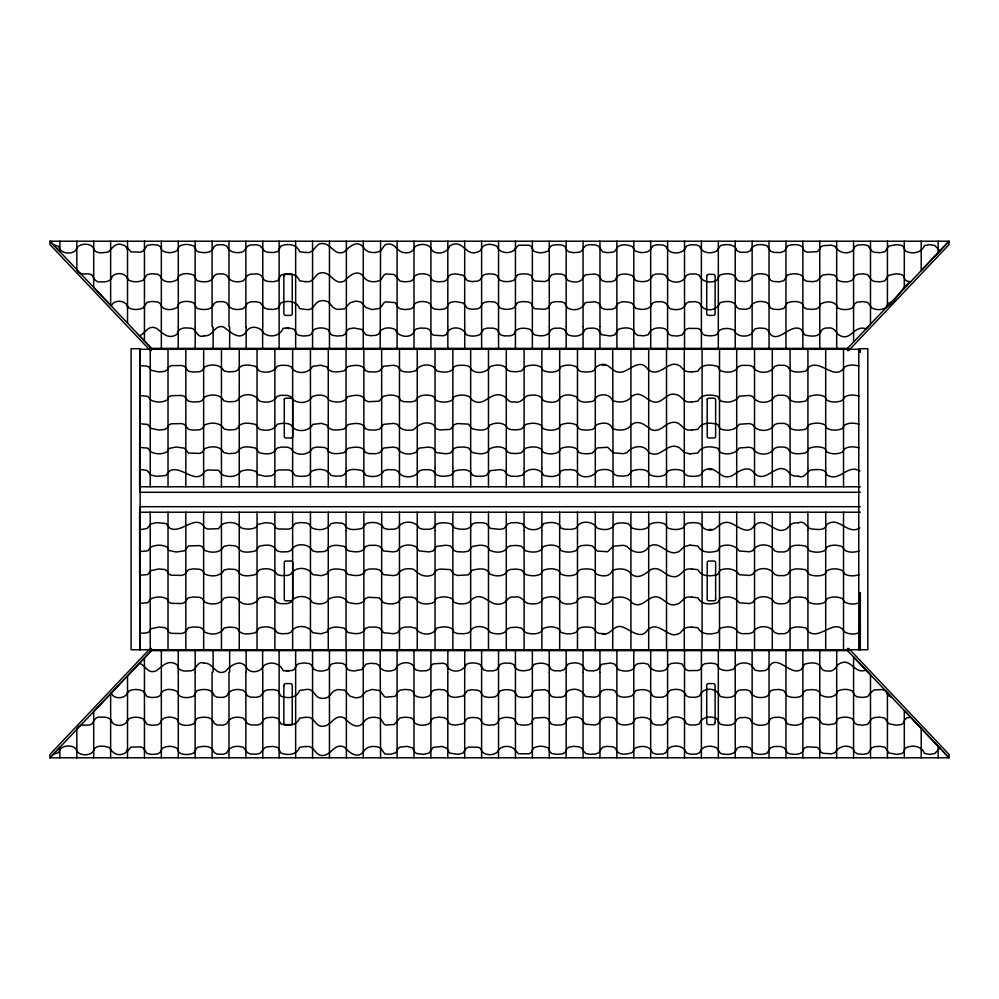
<?xml version="1.0" encoding="UTF-8"?>
<svg xmlns="http://www.w3.org/2000/svg" width="999" height="999" viewBox="0 0 999 999"><rect width="100%" height="100%" fill="white"/><g stroke="black" fill="none" stroke-linecap="round" stroke-linejoin="round"><path stroke-width="1.5" d="M860.314 486.775L139.623 486.775L139.885 349.288L860.314 349.288L860.314 352.372M221.453 349.263L221.441 486.8M413.998 757.779L414.011 650.824M417.257 530.719L417.257 649.737M488.474 530.769L488.474 649.737M825.698 530.556L825.686 649.737M274.875 349.263L274.837 486.8M701.385 757.779L701.423 650.824M860.052 649.712L860.164 593.069M515.447 248.664L515.184 249.45M195.142 693.506L193.806 696.066C189.261 698.014 183.117 698.476 178.921 695.491L177.11 691.52C172.69 688.885 164.535 688.074 161.338 692.919M168.182 472.564L166.046 475.474L156.731 476.361L151.074 475.099L147.015 470.467L141.321 469.555M93.719 750.237C95.954 744.43 104.72 745.991 109.453 747.627C112.25 752.534 116.658 756.33 123.027 753.958A5.22 4.845 0 0 0 126.473 751.373L127.522 749.437M413.998 305.332L413.012 307.455L410.614 308.991L405.257 309.565L400.075 308.853L397.927 307.168L395.167 302.66L385.889 301.823L384.315 302.422L380.032 308.329L372.015 309.578L365.871 307.442L360.801 301.998L355.981 301.074L350.025 302.822L344.58 308.866L337.899 309.428A10.265 9.528 0 0 1 332.929 307.18L328.971 302.635M93.694 750.336C91.533 756.28 79.595 756.131 76.736 750.836C74.975 744.38 63.124 744.63 59.94 749.712M168.007 473.126L169.78 470.829C181.418 464.572 195.966 486.313 204.957 471.228L207.642 469.967L218.431 470.279L222.19 474.65C227.31 477.247 235.302 477.397 239.573 473.002M807.929 450.349L809.14 448.314C814.023 446.391 820.104 446.178 824.874 448.514L826.772 451.86C831.405 454.495 837.799 454.345 842.569 452.072L844.592 448.813C848.775 446.153 854.445 446.528 859.04 447.914M161.338 693.019L160.165 695.529L157.567 697.065L151.798 697.539L147.128 696.64L143.219 691.096C138.736 689.01 132.792 688.811 128.471 691.333L127.522 692.931M195.142 693.418L197.09 690.621C202.809 688.873 212.25 688.211 214.111 695.629L217.282 697.302L223.414 697.364L226.798 695.991C229.258 689.248 237.312 688.373 243.394 690.496L245.854 693.094M515.447 277.984L514.123 280.12C509.602 282.093 503.783 282.305 499.4 279.882L497.377 275.986L494.805 274.288L488.836 273.813L484.54 274.538L482.467 275.986L480.244 279.757L477.534 281.156L471.94 281.556L467.382 280.669L463.261 275.262L455.332 273.826L450.736 274.563L448.651 276.099L446.678 279.982L444.093 281.381L438.636 281.843L433.841 281.119L431.73 279.545L429.795 275.674C425.462 273.152 419.143 273.027 414.922 275.836L412.999 279.745L410.601 281.268L405.194 281.843L400.05 281.119L394.33 274.563L386.213 273.913L384.315 274.625L380.994 279.595A1.586 1.474 0 0 1 380.694 280.02C375.237 282.954 366.296 282.405 363.324 276.186C356.556 268.644 348.963 276.261 344.131 281.156C334.515 285.502 331.281 272.939 323.039 272.739C315.222 271.653 314.46 282.929 306.755 281.643A10.752 9.978 0 0 1 305.594 281.493M515.447 277.897L517.719 274.737L522.102 273.838L528.196 274.138L531.143 275.499L532.942 279.445L534.777 280.981L544.73 281.568L547.802 280.432L551.423 274.887L555.581 273.888L561.5 274.088L564.622 275.262L567.644 280.244C572.227 282.48 580.619 283.429 583.066 277.809M616.87 304.683L615.409 307.842L612.137 309.303L605.781 309.44L602.047 308.379L598.201 302.859L594.867 301.76L585.252 302.61C582.529 309.565 574.025 311.588 567.619 307.954L564.585 302.959L561.438 301.81L555.494 301.636L551.373 302.647L547.777 308.167L544.692 309.303L534.765 308.691L532.942 307.155L531.143 303.234L528.196 301.898L522.09 301.598L517.707 302.485L514.098 307.867C509.565 309.802 503.771 310.027 499.388 307.592L497.365 303.721L494.78 302.048L488.798 301.573L484.527 302.297L482.455 303.746L480.244 307.505L477.534 308.866L471.965 309.265L467.42 308.391L463.261 302.984L455.369 301.561L450.761 302.285L448.651 303.808L446.678 307.692L444.105 309.091L438.686 309.565L433.878 308.853L431.743 307.28L429.807 303.409C425.487 300.874 419.168 300.774 414.935 303.546L413.998 305.232M139.723 603.446L147.64 602.684L151.199 598.738C155.956 596.465 162.512 596.266 167.083 599.025L168.956 602.272L171.328 603.321L181.506 603.533L184.403 602.659L188.299 597.839L193.319 596.977L199.575 597.34L202.422 598.563L204.383 601.848C210.452 605.144 220.417 605.157 223.901 598.164L228.359 597.177L234.927 597.502L237.762 598.963C241.446 606.618 255.781 605.781 259.116 598.089C265.447 595.966 273.763 596.141 277.098 602.672L281.006 603.696L287.475 603.583L290.871 602.36C294.543 594.542 308.691 594.63 312.325 602.447C317.969 604.72 326.111 604.87 329.108 598.788C334.977 596.041 344.405 595.729 347.64 602.235C353.047 603.796 362.837 605.644 365.197 598.676L368.206 597.29L379.108 597.802L383.191 602.497C388.049 604.208 394.355 604.795 398.751 601.748L400.861 598.451L403.808 597.29L411.276 597.077L415.472 598.151C418.294 604.582 426.098 604.595 432.205 603.134L434.29 601.735L436.213 598.451C441.058 596.453 447.302 596.203 451.998 598.713L453.808 602.06C458.553 604.52 465.147 604.607 469.83 601.997L470.979 599.662M59.89 749.837L58.279 752.784L53.234 754.307L49.95 757.791L949.05 757.791L949.05 754.42L848.638 648.388M144.455 278.396L147.165 274.6L151.885 273.714L157.617 274.213L160.177 275.774C161.9 283.029 171.903 283.042 177.11 279.757L178.921 275.786C183.079 272.752 189.223 273.239 193.781 275.162L197.065 280.644C202.785 282.417 212.275 283.092 214.111 275.649L217.27 273.963L223.389 273.901L226.785 275.274C229.258 282.018 237.3 282.929 243.406 280.781L247.477 275.474L250.424 274.163L256.106 273.951A6.444 5.982 0 0 1 262.787 278.109L264.473 280.22L267.482 281.406L273.264 281.718L277.822 280.731L280.881 275.212C287.724 272.352 296.865 273.276 299.625 280.844L305.607 281.743M684.515 249.488L686.563 246.041L690.321 244.792L696.44 244.917L699.662 246.291C701.872 253.396 710.913 254.146 716.77 251.024L720.529 245.579C726.285 243.943 735.164 243.581 737.012 250.774L740.359 252.26L746.815 252.285L750.286 250.886C752.322 243.756 761.101 243.719 766.982 245.742L770.629 251.199L773.963 252.447L780.369 252.535L784.215 251.236L787.811 245.717C792.419 244.443 798.313 243.694 802.309 246.828L804.133 250.761L807.155 252.198L817.419 251.648L819.754 248.913M870.491 749.862L867.981 753.383L863.473 754.332L857.517 753.908L854.832 752.322L852.834 748.376C846.515 744.03 838.473 746.478 834.864 752.796L831.418 753.833L822.989 753.296L820.866 752.122L819.754 750.162M583.066 277.722L585.289 274.837L594.942 274.001L598.226 275.125L602.06 280.657L605.819 281.73L612.187 281.568L615.434 280.07C616.97 272.665 626.573 273.326 632.08 275.499L635.864 280.594C641.77 282.492 650.424 282.442 652.497 275.374L655.931 274.013L662.237 274.013L665.759 275.337C668.356 284.216 683.591 284.465 686.213 275.512L689.46 274.076L695.604 273.951L699.3 275.15C701.485 281.443 708.416 282.942 714.36 281.406A4.683 4.346 0 0 0 717.969 278.059L720.092 274.975C725.574 273.177 734.952 272.402 736.7 279.583L739.51 281.256L745.791 281.581L749.874 280.394C752.247 273.489 760.276 272.69 766.533 274.675L768.418 276.211L770.341 280.095L773.226 281.481L779.345 281.793L783.803 280.707L787.487 275.075C792.082 273.451 797.964 272.977 802.16 275.786L803.933 279.67L806.568 281.231L812.599 281.681L817.057 280.969L822.652 274.987L828.77 274.313L833.703 275A4.183 3.884 0 0 1 836.35 277.51L837.874 280.282C842.357 282.405 848.313 282.567 852.646 280.007L854.657 276.086L857.042 274.413L862.661 273.826L867.619 274.638L871.727 280.207L874.3 281.406L879.382 281.843L884.689 281.031L888.561 275.362L896.078 273.788L901.31 274.425L903.546 275.936L904.994 279.645L906.755 281.019L910.626 281.793C898.263 289.136 890.234 316.733 871.69 307.917L870.554 306.243M701.385 692.881L699.238 696.166L695.441 697.327L689.322 697.165L686.163 695.704C684.19 688.673 675.586 688.436 669.742 690.471L665.696 695.966L662.112 697.277L655.806 697.227L652.447 695.853C650.361 688.798 641.72 688.835 635.826 690.684L632.042 695.791C627.397 697.339 620.466 698.526 616.87 694.405M870.491 692.969L867.519 696.678L862.449 697.439L856.93 696.815L854.62 695.129L852.584 691.196C848.213 688.748 842.282 688.848 837.824 691.021C835.813 698.313 826.048 698.239 820.679 694.979L818.993 691.658L816.945 690.259L812.387 689.597L806.443 690.072L803.883 691.658L802.11 695.541C797.864 698.251 792.007 697.839 787.424 696.153L783.728 690.521L779.183 689.472L773.126 689.809L770.304 691.208L768.393 695.117L766.47 696.628C760.139 698.601 752.235 697.702 749.812 690.821L745.654 689.697L739.41 690.047L736.675 691.745C734.902 698.9 725.511 698.064 720.067 696.291C717.532 688.748 706.518 686.738 701.385 692.794M807.929 450.424L805.631 452.909C799.724 453.933 790.596 455.394 787.811 448.376L784.178 447.04L777.759 447.102L774.425 448.364C770.266 456.006 756.767 455.969 752.722 448.289L749.462 447.215L739.31 447.977C735.164 454.058 726.847 455.207 720.204 452.447L717.644 448.151C710.851 446.141 701.41 445.629 697.926 452.959L691.633 453.696A13.636 10.802 0 0 1 689.897 453.846M515.447 248.576L518.456 245.255L529.083 245.192L531.48 246.728L533.204 250.649C537.45 253.509 543.793 253.309 548.214 250.886L550.024 247.04L552.06 245.417L556.905 244.668L562.35 245.105L564.997 246.428L566.933 250.262L568.943 251.885L573.613 252.66L579.195 252.223L581.855 250.811L583.066 248.639M870.491 749.774L871.915 747.801L874.699 746.665L880.156 746.34L885.014 747.302L888.748 752.959L896.79 754.37L901.635 753.633L903.658 752.06L905.244 748.189C911.9 744.367 921.627 745.853 924.562 753.508L929.919 754.37L934.789 753.521L939.822 748.051L949.05 757.791L847.577 650.624L847.577 648.388M819.754 248.838L820.866 246.878L822.989 245.704L831.418 245.167L834.864 246.204C838.473 252.522 846.515 254.97 852.834 250.624L854.832 246.678L857.517 245.092L863.473 244.668L867.981 245.617L870.491 249.138M470.729 600.199C483.703 589.023 489.248 608.241 502.185 603.471C506.955 602.434 508.016 595.491 514.16 597.215C520.579 595.179 523.014 600.686 527.247 603.246C532.892 604.345 540.809 604.882 543.206 598.476C548.051 596.528 556.955 595.054 559.802 600.699C563.324 605.481 571.828 604.47 576.573 602.047C578.733 595.629 586.863 596.59 592.22 597.589A4.296 3.409 0 0 1 594.817 599.662C597.689 606.006 609.852 605.706 612.3 598.788A1.611 1.274 0 0 1 612.662 598.438C619.155 595.804 627.872 596.665 632.005 602.822C640.584 608.753 645.941 599.338 652.909 597.24C662.462 594.318 666.42 607.317 675.799 604.495C681.817 603.92 683.653 595.641 690.421 597.127A11.888 9.416 0 0 1 691.633 597.265M650.686 249.325L652.896 245.891L656.93 244.743L663.124 245.017L666.108 246.541C668.131 254.183 679.857 254.658 684.515 249.563M363.873 549.35L365.534 546.553L369.193 545.354L375.886 545.304L379.632 546.266L383.666 550.973L393.444 551.91L397.302 551.048C400.786 544.467 409.415 543.768 415.809 546.615L419.031 550.874L428.783 551.935L432.967 551.036L436.7 546.316L446.178 545.229L450.449 545.953L454.208 550.624L457.392 551.748L463.873 551.972L468.381 551.186L472.127 546.615C477.597 545.179 487.25 543.356 489.747 550.212C495.379 553.084 504.545 553.359 507.767 546.915L510.664 545.754L516.57 545.429L521.291 546.203L524.1 549.175M541.87 572.265L543.106 570.417C547.889 568.306 554.32 567.994 558.841 570.829L560.876 574.125C565.646 576.273 571.865 576.411 576.535 573.963L577.484 572.514M245.854 305.794L247.477 303.184L250.424 301.873L256.119 301.673L260.165 302.647L264.485 307.954L267.507 309.128L273.264 309.428L277.822 308.454L280.881 302.934C287.712 300.05 296.865 300.999 299.625 308.566L305.594 309.415A12.325 11.439 0 0 0 307.242 309.59C314.185 310.464 314.673 301.011 321.228 300.786A10.589 9.828 0 0 1 325.749 300.974A7.767 7.218 0 0 1 328.971 302.635M246.066 332.168C249.6 324.65 260.552 326.423 263.711 333.241C270.354 338.211 280.12 336.014 283.179 328.246L292.133 328.484L294.605 329.77L296.466 333.616L298.601 335.314L303.783 336.039L309.178 335.464L311.576 333.928L313.436 330.057C317.657 327.173 324.026 327.322 328.371 329.845L330.269 333.691L332.355 335.302L337.15 336.039L342.645 335.564L345.242 334.141L347.177 330.282L349.263 328.733L353.858 327.997L361.85 329.458L365.959 334.827L370.492 335.714L376.099 335.314L378.808 333.928C381.056 327.21 389.86 326.623 395.354 329.633C397.739 337.475 412.325 339.148 414.51 330.619L416.221 328.946L420.554 328.034L426.723 328.334L429.695 329.72L431.481 333.616L433.279 335.152L443.144 335.789L446.278 334.677C448.688 325.374 463.049 326.024 466.233 334.603C470.404 336.738 475.749 336.426 479.982 334.59L483.728 329.096L487.475 328.097L493.294 328.172L496.69 329.258L500.487 334.777L504.083 335.889L510.439 335.814L513.873 334.39C515.472 327.023 524.825 327.472 530.481 329.558L534.215 334.665C539.972 336.563 548.913 336.838 550.874 329.707L554.058 328.259L560.352 328.122L564.123 329.358L568.106 334.915C573.863 337.013 582.679 336.938 584.602 329.87L587.562 328.346L593.606 328.072L597.627 329.158L601.71 334.727L610.377 335.976L614.697 334.89L618.431 329.295C623.763 327.347 633.354 326.436 635.114 333.566L637.649 335.327L643.706 335.814L648.151 334.765C650.736 328.034 658.279 326.735 664.76 328.721L666.845 330.207L668.718 334.103L671.291 335.552L676.997 336.026L682.005 335.102L685.776 329.433L688.461 328.359L698.176 328.509L700.499 329.72L702.285 333.541L704.545 335.252L710.239 335.901L715.172 335.314L717.432 333.966L719.305 330.394C723.526 327.784 729.607 327.872 733.953 330.169L734.939 331.755M583.066 248.439L585.889 245.392L590.334 244.643L595.854 245.005L598.663 246.303L602.634 251.798L606.98 252.647L613.136 252.185L615.746 250.499C617.182 243.182 627.409 244.206 632.467 246.666L634.477 250.324C638.935 253.209 646.952 253.734 650.686 249.425M221.453 649.737L221.453 549.512L224.138 546.241L228.871 545.367L235.24 545.791L237.862 547.302C240.534 553.995 249.925 552.147 255.419 550.924L259.403 546.141C264.323 545.192 271.166 543.781 274.875 548.051L274.875 649.737M127.522 720.254C125.599 726.335 115.921 726.922 112.225 722.564C111.214 717.519 105.469 716.845 101.236 717.157C95.717 715.933 94.081 720.566 91.92 724.025C86.838 727.185 79.495 721.877 76.836 729.395L76.836 757.791M274.875 450.874L277.397 447.952L281.706 447.04L288.049 447.302L291.096 448.626C294.892 456.531 308.891 455.831 312.662 448.114L316.733 447.077L324.488 447.477L326.86 448.713L328.259 450.986M245.854 305.906L243.394 308.504C237.312 310.627 229.258 309.752 226.798 303.009L223.414 301.636L217.282 301.698L214.111 303.371C212.25 310.789 202.809 310.127 197.09 308.379L195.142 305.582M127.522 692.557C125.474 699.1 113.386 699.675 111.339 692.956M524.1 449.825L521.291 452.797L516.57 453.571L510.664 453.246L507.767 452.085C504.545 445.641 495.379 445.916 489.747 448.788C487.25 455.644 477.597 453.821 472.127 452.385L468.381 447.814L463.873 447.028L457.392 447.252L454.208 448.376L450.449 453.047L446.178 453.771L436.7 452.684L432.967 447.964L428.783 447.065L419.031 448.126L415.809 452.385C409.428 455.232 400.761 454.545 397.302 447.952L393.444 447.09L383.666 448.027L379.632 452.734L375.886 453.696L369.193 453.646L365.534 452.447L363.873 449.65M734.927 666.97C738.448 662.062 746.765 661.837 751.423 665.047L754.994 670.167L759.715 671.003L765.234 670.529L767.794 669.055C775.836 650.624 790.047 677.135 801.198 669.517L804.744 664.073C809.677 662.787 818.144 661.313 820.791 667.082C821.553 670.142 824.912 671.116 827.709 671.003C832.417 671.965 835.551 668.855 837.374 665.097C849.425 656.118 852.447 670.779 862.087 670.866A11.726 10.889 0 0 0 866.071 670.142L870.491 674.824L870.491 757.791M328.259 548.014L326.86 550.287L324.488 551.523L316.733 551.923L312.662 550.886C308.891 543.169 294.892 542.469 291.096 550.374L288.049 551.698L281.706 551.96L277.397 551.048L274.875 548.126M577.534 572.352L578.546 570.641L581.093 569.33L586.838 568.843L592.232 569.48L594.442 570.928L596.228 574.025C601.448 576.51 609.777 577.41 612.3 570.679A1.623 1.286 0 0 1 612.562 570.404C618.356 568.106 627.035 567.981 630.918 573.713C637.974 580.194 645.479 573.726 651.061 569.442C660.426 565.496 664.984 576.485 673.264 576.635C680.881 577.859 682.916 567.632 690.421 569.018A11.888 9.416 0 0 1 691.633 569.155M541.87 572.327L541.046 573.726C536.6 576.585 530.494 576.023 525.649 574.475L521.328 569.867L516.583 569.093L510.664 569.418L507.767 570.604C504.557 577.072 495.342 576.81 489.735 573.888C487.237 567.02 477.559 568.831 472.102 570.304L468.369 574.887L457.38 575.449L454.208 574.313L450.424 569.617L439.997 569.055L436.675 570.004L432.917 574.737C424.962 578.284 418.593 574.388 413.686 569.33C407.442 567.832 400.462 568.793 397.302 574.75L393.444 575.611L383.666 574.662L379.657 569.954L375.924 568.98L369.23 569.018L365.534 570.229C363.049 577.26 353.783 575.736 348.052 574.375L344.093 570.004C338.611 568.968 329.47 567.132 326.86 573.95L321.366 575.649L312.687 574.575C308.953 566.895 294.892 566.108 291.109 574.038L288.087 575.374L281.768 575.649L277.422 574.75C273.876 568.431 266.021 567.732 259.453 569.792L255.444 574.587C249.987 575.836 240.547 577.684 237.887 571.016L235.314 569.48L228.983 569.03L224.176 569.905C220.442 576.773 210.826 577.147 204.47 573.851L202.51 570.541L199.812 569.268L193.769 568.856L188.511 569.642L184.49 574.462L181.681 575.387L171.416 575.237L168.993 574.2L167.12 570.941L164.735 569.505L158.766 568.968L151.211 570.591L147.602 574.575L139.66 575.249L139.623 512.225L860.314 512.225M127.522 720.691L128.484 719.068C132.805 716.52 138.761 716.708 143.232 718.843L144.455 720.441M734.939 667.245L733.953 668.831C729.607 671.128 723.526 671.216 719.305 668.606L717.432 665.034L715.172 663.686L710.239 663.099L704.545 663.748L702.285 665.459L700.499 669.28L698.176 670.491L688.461 670.641L685.776 669.567L682.005 663.898L676.997 662.974L671.291 663.448L668.718 664.897L666.845 668.793L664.76 670.279C658.279 672.265 650.736 670.966 648.151 664.235L643.706 663.186L637.649 663.673L635.114 665.434C633.354 672.564 623.763 671.653 618.431 669.705L614.697 664.11L610.377 663.024L601.71 664.273L597.627 669.842L593.606 670.928L587.562 670.654L584.602 669.13C582.679 662.062 573.863 661.987 568.106 664.085L564.123 669.642L560.352 670.878L554.058 670.741L550.874 669.293C548.913 662.162 539.972 662.437 534.215 664.335L530.481 669.442C524.812 671.503 515.496 672.015 513.873 664.61L510.439 663.186L504.083 663.111L500.487 664.223L496.69 669.742L493.294 670.829L487.475 670.903L483.728 669.904L479.982 664.41C475.749 662.574 470.404 662.262 466.233 664.397C463.049 672.976 448.688 673.626 446.278 664.323L443.144 663.211L433.279 663.848L431.481 665.384L429.695 669.28L426.723 670.666L420.554 670.966L416.221 670.054L414.51 668.381C412.325 659.852 397.739 661.525 395.354 669.367C389.86 672.377 381.056 671.79 378.808 665.072L376.099 663.686L370.492 663.286L365.959 664.173L361.85 669.542L353.858 671.003L349.263 670.267L347.177 668.718L345.242 664.859L342.645 663.436L337.15 662.961L332.355 663.698L330.269 665.309L328.371 669.155C324.026 671.678 317.657 671.827 313.436 668.943L311.576 665.072L309.178 663.536L303.783 662.961L298.601 663.686L296.466 665.384L294.605 669.23L292.133 670.516L283.179 670.754C280.107 662.999 270.367 660.776 263.711 665.759C260.652 672.664 249.525 674.288 246.066 666.832M647.477 630.307C640.496 639.984 631.056 630.232 623.513 627.347C613.586 622.901 611.251 636.176 602.297 633.816M754.32 525.886C747.09 535.814 737.986 525.711 730.331 522.989C717.282 518.981 716.92 536.388 703.209 527.922L701.248 524.65L699 523.201L693.556 522.577L687.874 523.064L685.339 524.375L683.378 527.684C678.696 530.169 672.439 530.019 667.644 527.859L665.659 524.575C661.138 521.715 654.657 522.027 649.887 524.2L647.851 527.497C643.381 530.319 637.262 529.795 632.404 528.196L628.084 523.601L623.301 522.852L617.394 523.189L614.547 524.375C611.475 530.706 602.772 530.294 597.115 528.046C593.693 521.278 580.107 519.63 576.947 527.197L575.149 528.633L570.591 529.408L564.098 529.158L560.963 527.971L559.09 524.637C554.695 521.553 548.426 522.327 543.506 523.738C540.047 531.967 526.623 531.356 522.489 523.801L517.045 522.614L511.488 522.764L508.016 523.813L504.058 528.508L500.124 529.358L490.422 528.371L486.426 523.651L482.642 522.702L475.936 522.764L472.327 523.988C469.83 530.993 460.576 529.47 454.845 528.109L450.899 523.751C445.092 522.502 436.176 521.228 433.366 527.984L430.007 529.22L423.389 529.333L419.418 528.271C415.696 520.516 401.623 519.905 397.852 527.847L394.73 529.145L388.374 529.383L384.14 528.446C380.619 522.09 372.702 521.478 366.158 523.551L362.237 528.334C356.743 529.62 347.302 531.406 344.667 524.687L341.995 523.176L335.614 522.764L330.931 523.663C327.26 530.581 317.545 530.894 311.251 527.559L309.278 524.225L306.568 522.989L300.562 522.589L295.292 523.376L291.321 528.221L288.499 529.133L278.259 528.995L275.811 527.971L273.938 524.712L271.553 523.251L265.559 522.689L257.979 524.35L256.019 527.397C251.348 529.645 245.342 529.557 240.584 527.584L239.56 526.236M127.522 751.223L130.944 747.165L140.622 746.84L143.232 748.001L147.178 753.571L151.923 754.457L157.63 753.958L160.19 752.384L162.138 748.501C166.358 745.604 172.852 745.679 177.123 748.426L178.933 752.409C183.104 755.406 189.261 754.944 193.806 752.984L197.103 747.514C202.797 745.778 212.25 745.079 214.086 752.484L217.195 754.195L223.326 754.282L226.761 752.921C229.246 746.191 237.25 745.229 243.369 747.377L247.465 752.684L250.387 754.008L256.056 754.233L260.127 753.283L264.46 747.964L267.47 746.777L273.227 746.453L277.809 747.439L280.881 752.959C287.712 755.831 296.865 754.894 299.625 747.327L305.607 746.428M524.1 449.762L525.649 448.201C530.506 446.653 536.575 446.116 541.033 448.926L543.106 452.247C547.877 454.37 554.283 454.657 558.828 451.86L560.851 448.563C565.621 446.403 571.84 446.291 576.523 448.701L578.533 452.023L581.068 453.334L586.763 453.833L592.182 453.209L597.327 447.927L607.642 447.265L613.249 452.759L623.026 453.683A14.198 11.251 0 0 0 627.022 452.559C632.33 445.841 643.98 443.706 648.813 452.347C658.553 458.728 664.797 446.69 673.526 446.203A10.589 8.392 0 0 1 679.332 447.639L684.29 452.372L689.897 453.833M274.875 450.949C271.166 455.219 264.323 453.808 259.403 452.859L255.419 448.076C249.925 446.853 240.534 445.005 237.862 451.698L235.24 453.209L228.871 453.633L224.138 452.759L221.453 449.488M870.554 692.757L874.212 689.884L882.129 689.61L885.576 690.759L888.099 695.441L891.608 697.127L885.576 690.746M616.87 304.595C620.466 300.474 627.397 301.661 632.042 303.209L635.826 308.316C641.695 310.152 650.386 310.214 652.447 303.147L655.806 301.773L662.112 301.723L665.696 303.034L669.742 308.529C675.586 310.564 684.19 310.327 686.163 303.296L689.322 301.835L695.441 301.673L699.238 302.834L701.385 306.119M245.954 332.367C238.749 341.321 229.832 331.119 223.626 327.048C214.685 324.088 213.349 335.701 205.794 335.776A9.041 8.392 0 0 1 204.158 335.639M328.259 547.952C332.242 543.931 339.148 545.516 344.093 546.316L348.052 550.686C353.047 551.773 359.702 553.084 363.873 549.425M144.455 278.559L143.232 280.157C138.761 282.292 132.805 282.48 128.484 279.932L127.522 278.309M239.56 472.764L240.584 471.416C245.342 469.443 251.348 469.355 256.019 471.603L257.979 474.65L265.559 476.311L271.553 475.749L273.938 474.288L275.811 471.029L278.259 470.005L288.499 469.867L291.321 470.779L295.292 475.624L300.562 476.411L306.568 476.011L309.278 474.775L311.251 471.441C317.545 468.106 327.26 468.419 330.931 475.337L335.614 476.236L341.995 475.824L344.667 474.313C347.302 467.594 356.743 469.38 362.237 470.666L366.158 475.449C372.702 477.522 380.619 476.91 384.14 470.554L388.374 469.617L394.73 469.855L397.852 471.153C401.623 479.095 415.696 478.484 419.418 470.729L423.389 469.667L430.007 469.78L433.366 471.016C436.176 477.772 445.092 476.498 450.899 475.249L454.845 470.891C460.527 469.542 469.892 467.994 472.327 475.012L475.936 476.236L482.642 476.298L486.426 475.349L490.422 470.629L500.124 469.642L504.058 470.492L508.016 475.187L511.488 476.236L517.045 476.386L522.489 475.199C526.623 467.644 540.047 467.033 543.506 475.262C548.426 476.673 554.695 477.447 559.09 474.363L560.963 471.029L564.098 469.842L570.591 469.592L575.149 470.367L576.947 471.803C580.107 479.37 593.693 477.722 597.115 470.954C602.772 468.706 611.475 468.294 614.547 474.625L617.394 475.811L623.301 476.148L628.084 475.399L632.404 470.804C637.262 469.205 643.381 468.681 647.851 471.503L649.887 474.8C654.657 476.973 661.138 477.285 665.659 474.425L667.644 471.141C672.439 468.981 678.696 468.831 683.378 471.316L685.339 474.625L687.874 475.936L693.556 476.423L699 475.799L701.248 474.35L703.209 471.078C716.308 462.275 719.105 481.993 732.317 475.549C738.81 471.441 747.964 464.235 754.32 473.114M221.453 549.575C216.92 553.209 209.415 552.672 204.458 550.174L202.497 546.853L199.775 545.591L188.499 545.966L184.503 550.799L176.361 552.01L168.993 550.524L167.108 547.265C162.55 544.455 156.006 544.717 151.211 546.915L147.627 550.886L139.635 551.573M647.614 630.069C656.43 621.153 665.047 633.666 673.576 634.79A10.527 8.342 0 0 0 679.869 633.141L683.129 629.77A7.58 6.006 0 0 1 687.599 627.36L689.909 627.16A10.002 7.93 0 0 1 691.633 627.272M754.432 525.711C763.248 516.795 771.877 529.295 780.381 530.432A10.527 8.342 0 0 0 786.675 528.783L789.947 525.412A7.58 6.006 0 0 1 794.417 523.001L796.727 522.802A10.002 7.93 0 0 1 798.451 522.914M515.359 248.976C510.864 254.433 499.438 253.771 497.09 246.478C492.507 243.431 483.066 243.157 481.043 249.463A4.658 4.321 0 0 1 478.396 251.711C465.284 257.754 463.374 237.725 449.737 245.879C447.515 253.933 433.104 256.119 430.419 247.427C426.873 243.331 419.031 243.744 414.86 246.716C413.773 251.498 409.14 253.459 404.445 252.66C396.516 252.41 394.867 240.559 384.915 244.942L380.994 250.424A1.586 1.474 0 0 1 380.694 250.849C375.224 253.783 366.296 253.234 363.324 247.003C356.556 239.473 348.963 247.09 344.131 251.985C334.515 256.331 331.281 243.756 323.039 243.556C315.222 242.482 314.46 253.758 306.755 252.472A10.752 9.978 0 0 1 305.594 252.322M93.694 757.791L93.694 711.588L151.423 650.624L151.423 648.388M150.362 350.612L49.95 244.58L49.95 241.209L949.05 241.209L921.203 270.617L921.203 241.209M150.362 648.388L49.95 754.42L49.95 757.791L151.423 650.624L847.577 650.624M53.234 754.307L59.89 747.289L59.89 757.791M847.577 350.612L847.577 348.376L949.05 241.209L949.05 244.58L848.638 350.612M328.971 696.365L332.942 691.82A10.265 9.528 0 0 1 337.899 689.572L344.58 690.134L350.025 696.178L355.981 697.926L360.801 697.002L365.871 691.558L372.015 689.422L380.032 690.671L384.315 696.578L385.889 697.177L395.167 696.34L397.927 691.832L400.075 690.147L405.257 689.435L410.614 690.009L413.012 691.545L413.998 693.668M885.576 308.241L888.099 303.559L891.608 301.873M860.176 601.972C855.793 604.932 849.075 604.507 844.617 601.997L842.557 598.688C837.786 596.44 831.38 596.278 826.76 598.925L824.874 602.272C820.129 604.645 814.023 604.42 809.153 602.497L805.656 597.877C799.799 596.878 790.609 595.329 787.874 602.347L784.365 603.733L777.921 603.721L774.5 602.484C770.329 594.805 756.817 594.78 752.734 602.472L749.512 603.558L739.347 602.834C735.177 596.778 726.872 595.516 720.204 598.339L717.632 602.647C710.876 604.62 701.373 605.144 697.926 597.814L691.608 597.052M860.114 632.055C855.681 634.865 849.025 634.515 844.592 631.955C835.102 616.683 820.354 640.621 808.628 631.818L805.868 627.934C800.037 626.86 790.721 625.237 787.961 632.242L784.577 633.691L778.096 633.728L774.55 632.504C770.441 624.837 756.842 624.7 752.809 632.417L749.65 633.528L743.606 633.678A6.718 5.332 0 0 1 736.713 630.094C732.766 625.774 725.262 626.523 720.204 628.334L717.707 632.592C710.951 634.602 701.398 635.164 697.951 627.809L691.645 627.035M859.802 527.922C847.264 535.901 838.398 514.735 826.248 525.024C824.999 531.443 815.983 529.045 811.35 529.008C806.218 527.822 805.444 520.229 798.451 522.677M859.04 551.086C854.445 552.472 848.775 552.847 844.592 550.187L842.569 546.928C837.799 544.655 831.405 544.505 826.772 547.14L824.874 550.486C820.104 552.822 814.023 552.609 809.14 550.686L807.929 548.651M858.978 574.8C854.395 576.148 848.763 576.523 844.605 573.876L842.582 570.616C837.824 568.294 831.418 568.169 826.785 570.791L824.887 574.163C820.142 576.535 814.048 576.286 809.165 574.4L805.656 569.767C799.787 568.743 790.609 567.232 787.861 574.25L784.315 575.624L777.884 575.599L774.475 574.363C770.329 566.683 756.792 566.67 752.746 574.363L749.525 575.436L739.347 574.725C735.177 568.668 726.885 567.407 720.217 570.204L717.657 574.525C710.888 576.498 701.373 577.047 697.939 569.705L691.608 568.931M939.822 748.051L910.626 717.207L906.755 717.981L904.994 719.355L903.546 723.064L901.31 724.575L896.078 725.212L888.561 723.638L884.689 717.969L879.382 717.157L874.3 717.594L871.727 718.793L867.619 724.362L862.661 725.174L857.042 724.587L854.657 722.914L852.646 718.993C848.313 716.433 842.357 716.595 837.874 718.718L836.35 721.49A4.183 3.884 0 0 1 833.703 724.013L828.77 724.687L822.652 724.013L817.057 718.031L812.599 717.319L806.568 717.769L803.933 719.33L802.16 723.214C797.964 726.023 792.082 725.549 787.487 723.925L783.803 718.293L779.345 717.207L773.226 717.519L770.341 718.905L768.418 722.789L766.533 724.325C760.276 726.31 752.247 725.511 749.874 718.606L745.791 717.419L739.51 717.744L736.7 719.417C734.952 726.598 725.574 725.823 720.092 724.025L717.969 720.941A4.683 4.346 0 0 0 714.36 717.594C708.416 716.058 701.485 717.557 699.3 723.85L695.604 725.049L689.46 724.924L686.213 723.488C683.591 714.535 668.356 714.784 665.759 723.663L662.237 724.987L655.931 724.987L652.497 723.626C650.424 716.558 641.77 716.508 635.864 718.406L632.08 723.501C626.573 725.674 616.97 726.335 615.434 718.93L612.187 717.432L605.819 717.27L602.06 718.343L598.226 723.875L594.942 724.999L585.289 724.163L583.066 721.278M305.607 717.257L299.625 718.156C296.865 725.724 287.724 726.648 280.881 723.788L277.822 718.269L273.264 717.282L267.482 717.594L264.473 718.781L262.787 720.891A6.444 5.982 0 0 1 256.106 725.049L250.424 724.837L247.477 723.526L243.406 718.219C237.3 716.071 229.258 716.982 226.785 723.726L223.389 725.099L217.27 725.037L214.111 723.351C212.275 715.908 202.785 716.583 197.065 718.356L193.781 723.838C189.223 725.761 183.079 726.248 178.921 723.214L177.11 719.243C171.903 715.958 161.9 715.971 160.177 723.226L157.617 724.787L151.885 725.286L147.165 724.4L144.455 720.604M691.645 371.965L697.951 371.191C701.398 363.836 710.951 364.398 717.707 366.408L720.204 370.666C725.262 372.477 732.766 373.226 736.713 368.906A6.718 5.332 0 0 1 743.606 365.322L749.65 365.472L752.809 366.583C756.867 374.3 770.429 374.163 774.55 366.496L778.096 365.272L784.577 365.309L787.961 366.758C790.721 373.763 800.037 372.14 805.868 371.066L808.628 367.182C820.354 358.379 835.102 382.317 844.592 367.045C848.688 364.36 854.245 364.797 858.815 366.009M691.608 401.948L697.926 401.186C701.373 393.856 710.876 394.38 717.632 396.353L720.204 400.661C726.872 403.484 735.177 402.222 739.347 396.166L749.512 395.442L752.734 396.528C756.855 404.22 770.316 404.195 774.5 396.516L777.921 395.279L784.365 395.267L787.874 396.653C790.609 403.671 799.799 402.122 805.656 401.123L809.153 396.503C814.023 394.58 820.129 394.355 824.874 396.728L826.76 400.075C831.38 402.722 837.786 402.56 842.557 400.312L844.617 397.003C848.75 394.355 854.345 394.742 858.928 396.066M691.608 430.07L697.939 429.295C701.373 421.953 710.888 422.502 717.657 424.475L720.217 428.796C726.885 431.593 735.177 430.332 739.347 424.275L749.525 423.564L752.746 424.637C756.83 432.33 770.304 432.317 774.475 424.637L777.884 423.401L784.315 423.376L787.861 424.75C790.609 431.768 799.787 430.257 805.656 429.233L809.165 424.6C814.048 422.714 820.142 422.465 824.887 424.837L826.785 428.209C831.418 430.831 837.824 430.706 842.582 428.384L844.605 425.124C848.763 422.477 854.395 422.852 858.978 424.2M305.594 746.678A10.752 9.978 0 0 1 306.755 746.528C314.46 745.242 315.222 756.518 323.039 755.444C331.281 755.244 334.515 742.669 344.131 747.015C348.976 751.91 356.556 759.54 363.324 751.997C366.308 745.766 375.224 745.217 380.694 748.151A1.586 1.474 0 0 1 380.994 748.576L384.915 754.058L390.609 754.282L395.966 752.634L398.014 748.576L400.012 747.077L407.517 746.39L412.537 747.951L414.86 752.284L416.758 753.596L423.426 754.345L429.021 753.121L433.104 747.389L442.12 746.465L446.553 748.101L449.737 753.121L457.992 754.307L462.887 753.159L466.246 748.288L468.881 747.002L478.396 747.289A4.658 4.321 0 0 1 481.043 749.537C483.066 755.868 493.568 756.043 497.539 751.822C500.024 744.992 511.65 744.717 515.447 750.336M204.146 663.086C195.929 660.389 197.053 671.328 189.947 670.804C184.927 671.49 177.647 671.291 177.248 664.859C168.319 658.778 162.5 666.146 156.556 670.629C147.627 674.762 145.779 665.234 139.41 663.324M798.451 476.323C806.156 479.07 806.455 469.405 813.024 469.767C817.806 469.58 825.748 468.369 826.735 474.762C839.547 483.191 847.164 463.324 859.802 471.078M286.051 328.009L288.998 327.984M605.394 633.791L599 633.391L596.391 632.28L594.43 628.995L592.17 627.559L586.75 626.935L581.056 627.422L578.521 628.746L576.56 632.042C571.878 634.54 565.634 634.39 560.851 632.242L558.853 628.945C554.333 626.073 547.852 626.385 543.081 628.558L541.021 631.868C536.563 634.69 530.469 634.153 525.611 632.567L521.291 627.984L516.545 627.222L510.626 627.547L507.742 628.733C504.657 635.052 496.003 634.665 490.334 632.429C486.775 625.499 473.414 624.075 470.142 631.543L468.369 632.979L463.848 633.766L457.342 633.528L454.17 632.355L452.285 629.02C447.902 625.911 441.633 626.698 436.7 628.096C433.241 636.326 419.817 635.726 415.671 628.171L410.252 626.972L404.682 627.135L401.198 628.171L397.24 632.879L393.294 633.716L383.604 632.729L379.583 627.996L375.761 627.06L369.068 627.135L365.484 628.359C363.062 635.389 353.658 633.816 347.989 632.442L344.043 628.096C338.574 627.122 329.42 625.299 326.848 632.067L320.779 633.791L312.625 632.654C308.916 624.899 294.805 624.238 291.046 632.205L287.937 633.503L281.593 633.753L277.347 632.829C273.801 626.485 265.921 625.811 259.365 627.909L255.432 632.692C249.95 633.978 240.497 635.789 237.862 629.058L235.202 627.547L228.833 627.122L224.138 628.021C220.442 634.914 210.777 635.277 204.458 631.93L202.472 628.583L199.763 627.347L193.756 626.947L188.486 627.734L184.49 632.579L181.681 633.503L171.466 633.366L169.006 632.342L167.12 629.07L164.748 627.609L158.804 627.06L151.174 628.696L149.201 631.755L146.728 632.916L139.773 633.354M141.321 529.445L147.015 528.533L151.074 523.901L156.731 522.639L166.046 523.526L169.78 528.171C181.418 534.428 195.966 512.687 204.957 527.772L207.642 529.033L218.431 528.721L222.19 524.35C227.31 521.753 235.302 521.603 239.573 525.998M139.66 423.751L147.602 424.425L151.211 428.409L158.766 430.032L164.735 429.495L167.12 428.059L168.993 424.8L171.416 423.763L181.681 423.613L184.49 424.538L188.511 429.358L193.769 430.144L199.812 429.732L202.51 428.459L204.47 425.149C210.826 421.853 220.442 422.227 224.176 429.095L228.983 429.97L235.314 429.52L237.887 427.984C240.547 421.316 249.987 423.164 255.444 424.413L259.453 429.208C266.021 431.268 273.876 430.569 277.422 424.25L281.768 423.351L288.087 423.626L291.109 424.962C294.892 432.892 308.953 432.105 312.687 424.425L321.366 423.351L326.86 425.05C329.47 431.868 338.611 430.032 344.093 428.996L348.052 424.625C353.783 423.264 363.049 421.74 365.534 428.771L369.23 429.982L375.924 430.02L379.657 429.046L383.666 424.338L393.444 423.389L397.302 424.25C400.462 430.207 407.442 431.168 413.686 429.67C418.593 424.612 424.962 420.716 432.917 424.263L436.675 428.996L439.997 429.945L450.424 429.383L454.208 424.687L457.38 423.551L468.369 424.113L472.102 428.696C477.559 430.169 487.237 431.98 489.735 425.112C495.342 422.19 504.557 421.928 507.767 428.396L510.664 429.582L516.583 429.907L521.328 429.133L525.649 424.525C530.494 422.977 536.6 422.415 541.046 425.274L541.87 426.673M712.212 529.433L709.115 529.458M139.773 365.646L146.728 366.084L149.201 367.245L151.174 370.304L158.804 371.94L164.748 371.391L167.12 369.93L169.006 366.658L171.466 365.634L181.681 365.497L184.49 366.421L188.486 371.266L193.756 372.053L199.763 371.653L202.472 370.417L204.458 367.07C210.777 363.723 220.442 364.086 224.138 370.979L228.833 371.878L235.202 371.453L237.862 369.942C240.497 363.211 249.95 365.022 255.432 366.308L259.365 371.091C265.921 373.176 273.813 372.527 277.347 366.171L281.593 365.247L287.937 365.497L291.046 366.795C294.817 374.737 308.891 374.138 312.625 366.346L320.779 365.209L326.848 366.933C329.42 373.701 338.574 371.878 344.043 370.904L347.989 366.558C353.658 365.184 363.062 363.611 365.484 370.641L369.068 371.865L375.761 371.94L379.583 371.004L383.604 366.271L393.294 365.284L397.24 366.121L401.198 370.829L404.682 371.865L410.252 372.028L415.671 370.829C419.817 363.274 433.241 362.674 436.7 370.904C441.633 372.302 447.902 373.089 452.285 369.98L454.17 366.645L457.342 365.472L463.848 365.234L468.369 366.021L470.142 367.457C473.414 374.925 486.775 373.501 490.334 366.571C496.003 364.335 504.657 363.948 507.742 370.267L510.626 371.453L516.545 371.778L521.291 371.016L525.611 366.433C530.469 364.847 536.563 364.31 541.021 367.132L543.081 370.442C547.852 372.615 554.333 372.927 558.853 370.055L560.851 366.758C565.634 364.61 571.878 364.46 576.56 366.958L578.521 370.254L581.056 371.578L586.75 372.065L592.17 371.441L594.43 370.005L596.391 366.72C610.102 358.241 610.476 375.661 623.513 371.653C631.118 368.881 640.297 358.841 647.514 368.756M139.635 447.427L147.627 448.114L151.211 452.085C156.006 454.283 162.55 454.545 167.108 451.735L168.993 448.476L176.361 446.99L184.503 448.201L188.499 453.034L199.775 453.409L202.497 452.147L204.458 448.826C209.415 446.328 216.92 445.791 221.453 449.425M689.897 545.167L684.29 546.628L679.332 551.361A10.589 8.392 0 0 1 673.526 552.797C664.797 552.31 658.553 540.272 648.813 546.653C643.98 555.294 632.33 553.159 627.022 546.441A14.198 11.251 0 0 0 623.026 545.317L613.249 546.241L607.642 551.735L597.327 551.073L592.182 545.791L586.763 545.167L581.068 545.666L578.533 546.977L576.523 550.299C571.84 552.709 565.621 552.597 560.851 550.437L558.828 547.14C554.283 544.343 547.877 544.63 543.106 546.753L541.033 550.074C536.575 552.884 530.506 552.347 525.649 550.799L524.1 549.238M602.297 365.184L605.394 365.209M847.577 348.376L151.423 348.376L139.41 335.676C145.779 333.766 147.627 324.238 156.556 328.371C162.5 332.854 168.319 340.222 177.248 334.141C177.647 327.772 184.927 327.46 189.947 328.196C197.053 327.672 195.929 338.611 204.146 335.914M860.314 492.295L139.885 492.295L139.885 349.288M860.314 506.705L139.885 506.705L139.885 649.712L139.735 575.237M139.723 395.554L147.64 396.316L151.199 400.262C155.956 402.535 162.512 402.734 167.083 399.975L168.956 396.728L171.328 395.679L181.506 395.467L184.403 396.341L188.299 401.161L193.319 402.023L199.575 401.66L202.422 400.437L204.383 397.152C210.452 393.856 220.417 393.843 223.901 400.836L228.359 401.823L234.927 401.498L237.762 400.037C241.446 392.382 255.781 393.219 259.116 400.911C265.447 403.034 273.763 402.859 277.098 396.328L281.006 395.304L287.475 395.417L290.871 396.64C294.543 404.458 308.691 404.37 312.325 396.553C317.969 394.28 326.111 394.13 329.108 400.212C334.977 403.022 344.393 403.234 347.64 396.765C353.047 395.204 362.837 393.356 365.197 400.324L368.206 401.71L379.108 401.198L383.191 396.503C388.049 394.792 394.355 394.205 398.751 397.252L400.861 400.549L403.808 401.71L411.276 401.923L415.472 400.849C418.294 394.418 426.098 394.405 432.205 395.866L434.29 397.265L436.213 400.549C441.058 402.547 447.302 402.797 451.998 400.287L453.808 396.94C458.553 394.48 465.147 394.393 469.83 397.003L470.979 399.338M709.115 469.542L712.212 469.567M288.998 671.016L286.051 670.991M151.423 350.612L151.423 348.376L49.95 241.209L53.234 244.693L58.279 246.216L59.89 249.163M305.607 252.572L299.625 251.673C296.865 244.106 287.712 243.169 280.881 246.041L277.809 251.561L273.227 252.547L267.47 252.223L264.46 251.036L260.127 245.717L256.056 244.767L250.387 244.992L247.465 246.316L243.369 251.623C237.25 253.771 229.246 252.809 226.761 246.079L223.326 244.718L217.195 244.805L214.086 246.516C212.25 253.921 202.797 253.222 197.103 251.486L193.806 246.016C189.261 244.056 183.104 243.594 178.933 246.591L177.123 250.574C172.852 253.321 166.358 253.396 162.138 250.499L160.19 246.616L157.63 245.042L151.923 244.543L147.178 245.429L143.232 250.999L140.622 252.16L130.944 251.835L127.522 247.777M939.822 250.949L934.789 245.479L929.919 244.63L924.562 245.492C921.515 253.072 911.962 254.683 905.244 250.811L903.658 246.94L901.635 245.367L896.79 244.63L888.748 246.041L885.014 251.698L880.156 252.66L874.699 252.335L871.915 251.199L870.491 249.226M470.766 398.876C483.566 409.877 489.273 390.846 502.185 395.529C506.955 396.566 508.016 403.509 514.16 401.785C520.579 403.821 523.014 398.314 527.247 395.754C532.892 394.655 540.809 394.118 543.206 400.524C548.051 402.472 556.955 403.946 559.802 398.301C563.324 393.519 571.828 394.53 576.573 396.953C578.733 403.371 586.863 402.41 592.22 401.411A4.296 3.409 0 0 0 594.817 399.338C597.689 392.994 609.852 393.294 612.3 400.212A1.611 1.274 0 0 0 612.662 400.562C619.155 403.196 627.872 402.335 632.005 396.178C640.584 390.247 645.941 399.662 652.909 401.76C662.462 404.682 666.42 391.683 675.799 394.505C681.817 395.08 683.653 403.359 690.421 401.873A11.888 9.416 0 0 0 691.633 401.735M866.058 670.142L853.596 656.992L853.571 757.779M53.234 244.693L59.89 251.711L59.89 241.209M93.694 241.209L93.694 287.412L111.339 306.044C113.386 299.325 125.474 299.9 127.522 306.443M910.626 717.207L904.295 710.526L904.295 757.791M754.432 473.289C763.236 482.205 771.877 469.73 780.381 468.568A10.527 8.342 0 0 1 786.675 470.217L789.947 473.588A7.58 6.006 0 0 0 794.417 475.999L796.727 476.198A10.002 7.93 0 0 0 798.451 476.086M647.614 368.931C656.43 377.847 665.047 365.334 673.576 364.21A10.527 8.342 0 0 1 679.869 365.859L683.129 369.23A7.58 6.006 0 0 0 687.599 371.64L689.909 371.84A10.002 7.93 0 0 0 691.633 371.728M363.873 449.575C359.702 445.916 353.047 447.227 348.052 448.314L344.093 452.684C339.148 453.484 332.242 455.069 328.259 451.048M245.954 666.633C239.835 658.803 230.27 665.696 225.524 671.34C216.046 676.273 213.449 663.773 205.794 663.224A9.041 8.392 0 0 0 204.158 663.361M684.515 749.437C679.857 744.342 668.131 744.817 666.108 752.459L663.124 753.983L656.93 754.257L652.896 753.109L650.686 749.675M577.484 426.486L576.535 425.037C571.865 422.589 565.646 422.727 560.876 424.875L558.841 428.171C554.32 431.006 547.889 430.694 543.106 428.583L541.87 426.735M577.484 426.561L578.546 428.359L581.093 429.67L586.838 430.157L592.232 429.52L594.442 428.072L596.228 424.975C601.448 422.49 609.777 421.59 612.3 428.321A1.623 1.286 0 0 0 612.562 428.596C618.356 430.894 627.035 431.019 630.918 425.287C637.974 418.806 645.479 425.274 651.061 429.558C660.426 433.504 664.984 422.515 673.264 422.365C680.881 421.141 682.916 431.368 690.421 429.982A11.888 9.416 0 0 0 691.633 429.845M161.338 306.081C164.535 310.926 172.69 310.115 177.11 307.48L178.921 303.509C183.117 300.524 189.261 300.986 193.806 302.934L195.142 305.494M127.522 306.069L128.471 307.667C132.792 310.19 138.736 309.99 143.219 307.904L147.128 302.36L151.798 301.461L157.567 301.935L160.165 303.471L161.338 305.981M650.686 749.575C646.952 745.266 638.935 745.791 634.477 748.676L632.467 752.334C627.409 754.794 617.182 755.818 615.746 748.501L613.136 746.815L606.98 746.353L602.634 747.202L598.663 752.697L595.854 753.995L590.334 754.357L585.889 753.608L583.066 750.561M734.927 332.03C738.448 336.938 746.765 337.163 751.423 333.953L754.994 328.833L759.715 327.997L765.234 328.471L767.794 329.945C775.836 348.376 790.047 321.865 801.198 329.483L804.744 334.927C809.677 336.213 818.144 337.687 820.791 331.918C821.553 328.858 824.912 327.884 827.709 327.997C832.417 327.035 835.551 330.145 837.374 333.903C849.425 342.882 852.447 328.221 862.087 328.134A11.726 10.889 0 0 1 866.071 328.858L870.491 324.176L870.491 241.209M701.385 241.221L701.385 306.206C706.518 312.262 717.532 310.252 720.067 302.709C725.511 300.936 734.902 300.1 736.675 307.255L739.41 308.953L745.654 309.303L749.812 308.179C752.235 301.298 760.139 300.399 766.47 302.372L768.393 303.883L770.304 307.792L773.126 309.19L779.183 309.528L783.728 308.479L787.424 302.847C792.007 301.161 797.864 300.749 802.11 303.459L803.883 307.342L806.443 308.928L812.387 309.403L816.945 308.741L818.993 307.342L820.679 304.021C826.048 300.761 835.813 300.687 837.824 307.979C842.282 310.152 848.213 310.252 852.584 307.804L854.62 303.871L856.93 302.185L862.449 301.561L867.519 302.322L870.491 306.031M413.998 693.768L414.935 695.454C419.168 698.226 425.487 698.126 429.807 695.591L431.743 691.72L433.878 690.147L438.686 689.435L444.105 689.909L446.678 691.308L448.651 695.192L450.761 696.715L455.369 697.439L463.261 696.016L467.42 690.609L471.965 689.735L477.534 690.134L480.244 691.495L482.455 695.254L484.527 696.703L488.798 697.427L494.78 696.952L497.365 695.279L499.388 691.408C503.771 688.973 509.565 689.198 514.098 691.133L517.707 696.515L522.09 697.402L528.196 697.102L531.143 695.766L532.942 691.845L534.765 690.309L544.692 689.697L547.777 690.833L551.373 696.353L555.494 697.364L561.438 697.19L564.585 696.041L567.619 691.046C574.025 687.412 582.529 689.435 585.252 696.39L594.867 697.24L598.201 696.141L602.047 690.621L605.781 689.56L612.137 689.697L615.409 691.158L616.87 694.317M127.522 278.746C125.599 272.665 115.921 272.078 112.225 276.436C111.214 281.481 105.469 282.155 101.236 281.843C95.717 283.067 94.081 278.434 91.92 274.975C86.838 271.815 79.495 277.123 76.836 269.605L76.836 241.209M127.522 249.563L126.473 247.627A5.22 4.845 0 0 0 123.027 245.055C115.622 241.87 112.587 247.977 108.441 251.848C103.834 252.759 95.704 254.42 93.719 248.763M245.854 693.206L247.477 695.816L250.424 697.127L256.119 697.327L260.165 696.353L264.485 691.046L267.507 689.872L273.264 689.572L277.822 690.546L280.881 696.066C287.712 698.95 296.865 698.001 299.625 690.434L305.594 689.585A12.325 11.439 0 0 1 307.242 689.41C314.185 688.536 314.673 697.989 321.228 698.214A10.589 9.828 0 0 0 325.749 698.026A7.767 7.218 0 0 0 328.971 696.365M583.066 750.361L581.855 748.189L579.195 746.777L573.613 746.34L568.943 747.115L566.933 748.738L564.997 752.572L562.35 753.895L556.905 754.332L552.06 753.583L550.024 751.96L548.214 748.114C543.793 745.691 537.45 745.491 533.204 748.351L531.48 752.272L529.083 753.808L518.456 753.745L515.447 750.424M819.754 750.087L817.419 747.352L807.155 746.802L804.133 748.239L802.309 752.172C798.313 755.306 792.419 754.557 787.811 753.283L784.215 747.764L780.369 746.465L773.963 746.553L770.629 747.801L766.982 753.258C761.101 755.281 752.322 755.244 750.286 748.114L746.815 746.715L740.359 746.74L737.012 748.226C735.164 755.419 726.285 755.057 720.529 753.421L716.77 747.976C710.913 744.854 701.872 745.604 699.662 752.709L696.44 754.083L690.321 754.208L686.563 752.959L684.515 749.512M583.066 721.191C580.619 715.571 572.227 716.52 567.644 718.756L564.622 723.738L561.5 724.912L555.581 725.112L551.423 724.113L547.802 718.568L544.73 717.432L534.777 718.019L532.942 719.555L531.143 723.501L528.196 724.862L522.102 725.162L517.719 724.263L515.447 721.103M807.929 548.576L805.631 546.091C799.724 545.067 790.596 543.606 787.811 550.624L784.178 551.96L777.759 551.898L774.425 550.636C770.266 542.994 756.767 543.031 752.722 550.711L749.462 551.785L739.31 551.023C735.164 544.942 726.847 543.793 720.204 546.553L717.644 550.849C710.851 552.859 701.41 553.371 697.926 546.041L691.633 545.304A13.636 10.802 0 0 0 689.897 545.154M59.94 249.288C63.187 254.42 75.275 254.645 76.836 247.902C80.007 242.994 91.533 242.72 93.694 248.664M515.447 721.016L514.123 718.88C509.602 716.907 503.783 716.695 499.4 719.118L497.377 723.014L494.805 724.712L488.836 725.187L484.54 724.462L482.467 723.014L480.244 719.243L477.534 717.844L471.94 717.444L467.382 718.331L463.261 723.738L455.332 725.174L450.736 724.437L448.651 722.901L446.678 719.018L444.093 717.619L438.636 717.157L433.841 717.881L431.73 719.455L429.795 723.326C425.462 725.848 419.143 725.973 414.922 723.164L412.999 719.255L410.601 717.732L405.194 717.157L400.05 717.881L394.33 724.437L386.213 725.087L384.315 724.375L380.994 719.405A1.586 1.474 0 0 0 380.694 718.98C375.237 716.046 366.296 716.595 363.324 722.814C356.556 730.356 348.963 722.739 344.131 717.844C334.515 713.498 331.281 726.061 323.039 726.261C315.222 727.347 314.46 716.071 306.755 717.357A10.752 9.978 0 0 0 305.594 717.507M274.875 548.051L274.837 512.2M860.052 349.288L860.064 352.235M701.385 306.206L701.423 348.176M221.453 549.512L221.441 512.2M938.136 241.209L938.136 252.735M938.136 746.265L938.136 757.791M921.203 728.383L921.203 757.791M904.295 241.209L904.295 288.474M887.424 241.209L887.424 306.306M887.424 692.694L887.424 757.791M860.314 592.557L860.314 649.712M858.765 649.75L858.765 348.726L867.806 348.726L867.806 649.75L131.094 649.75L131.094 348.726L140.135 348.726L140.135 649.75M853.571 241.221L853.596 342.008M843.518 349.263L843.518 468.419M843.531 468.718L843.531 486.8M843.531 512.2L843.531 530.282M843.518 530.581L843.518 649.737M836.663 241.221L836.7 348.176M836.7 650.824L836.663 757.779M825.686 349.263L825.698 468.444M825.736 468.718L825.736 486.8M825.736 512.2L825.736 530.282M819.754 241.221L819.779 348.176M819.779 650.824L819.754 757.779M807.929 349.263L807.929 468.444M807.904 468.706L807.904 486.8M807.904 512.2L807.904 530.294M807.929 530.556L807.929 649.737M802.859 241.221L802.859 348.176M802.859 650.824L802.859 757.779M790.084 349.263L790.084 486.413M790.084 512.587L790.084 649.737M785.963 241.221L785.963 348.189M785.963 650.811L785.963 757.779M772.302 349.263L772.302 486.8M772.302 512.2L772.302 649.737M769.03 241.221L769.055 348.176M769.055 650.824L769.03 757.779M754.532 349.263L754.532 486.413M754.532 512.587L754.532 649.737M752.135 241.221L752.135 348.176M752.135 650.824L752.135 757.779M736.7 349.263L736.7 486.8M736.7 512.2L736.7 649.737M735.227 241.221L735.227 348.176M735.227 650.824L735.227 757.779M719.505 349.263L719.505 486.788M719.505 512.212L719.505 649.737M718.331 241.221L718.318 348.176M718.318 650.824L718.331 757.779M702.097 349.263L702.097 486.788M702.097 512.212L702.097 649.737M684.515 241.221L684.527 348.176M684.527 650.824L684.515 757.779M684.29 349.263L684.29 486.788M684.29 512.212L684.29 649.737M667.619 241.221L667.582 348.176M667.619 757.779L667.582 650.824M666.508 349.263L666.508 486.788M666.508 512.212L666.508 649.737M650.686 241.221L650.699 348.176M650.699 650.824L650.686 757.779M648.688 349.263L648.688 486.8M648.688 512.2L648.688 649.737M633.816 241.221L633.778 348.176M633.778 650.824L633.816 757.779M630.918 349.263L630.918 486.788M630.918 512.212L630.918 649.737M616.87 241.221L616.895 348.176M616.895 650.824L616.87 757.779M613.099 486.8L612.699 349.263M613.099 512.2L612.699 649.737M599.974 241.221L599.974 326.523M599.974 672.477L599.974 757.779M599.949 326.723L599.949 348.176M599.949 650.824L599.949 672.277M595.292 349.263L595.292 486.8M595.292 512.2L595.292 649.737M583.066 241.221L583.066 326.523M583.066 326.723L583.066 348.176M583.066 650.824L583.066 672.277M583.066 672.477L583.066 757.779M577.484 349.263L577.484 486.8M577.484 512.2L577.484 649.737M566.171 241.221L566.171 326.498M566.171 326.735L566.171 348.176M566.171 650.824L566.171 672.265M566.171 672.502L566.171 757.779M559.69 349.263L559.665 486.8M559.665 512.2L559.69 649.737M549.275 241.221L549.275 326.498M549.25 326.76L549.25 348.176M549.25 650.824L549.25 672.24M549.275 672.502L549.275 757.779M541.87 349.263L541.87 468.181M541.858 468.556L541.858 486.8M541.858 512.2L541.858 530.444M541.87 530.819L541.87 649.737M532.367 241.221L532.367 326.498M532.367 326.76L532.367 348.176M532.367 650.824L532.367 672.24M532.367 672.502L532.367 757.779M524.1 349.263L524.1 468.181M524.063 468.543L524.063 486.8M524.063 512.2L524.063 530.457M524.1 530.819L524.1 649.737M515.447 241.221L515.447 326.461M515.434 326.773L515.434 348.176M515.434 650.824L515.434 672.227M515.447 672.539L515.447 757.779M506.281 349.263L506.281 468.206M506.281 468.543L506.281 486.8M506.281 512.2L506.281 530.457M506.281 530.794L506.281 649.737M498.551 241.221L498.551 326.436M498.538 326.773L498.538 348.176M498.538 650.824L498.538 672.227M498.551 672.564L498.551 757.779M488.474 349.263L488.474 468.231M488.474 468.519L488.474 486.8M488.474 512.2L488.474 530.481M481.618 241.221L481.618 326.411M481.63 326.81L481.63 348.176M481.63 650.824L481.63 672.19M481.618 672.589L481.618 757.779M470.666 349.263L470.666 468.244M470.691 468.519L470.691 486.8M470.691 512.2L470.691 530.481M470.666 530.756L470.666 649.737M464.697 241.221L464.697 326.386M464.735 326.81L464.735 348.176M464.735 650.824L464.735 672.19M464.697 672.614L464.697 757.779M452.847 349.263L452.847 468.281M452.847 468.506L452.847 486.8M452.847 512.2L452.847 530.494M452.847 530.719L452.847 649.737M447.814 241.221L447.814 326.386M447.839 326.823L447.839 348.176M447.839 650.824L447.839 672.177M447.814 672.614L447.814 757.779M435.04 349.263L435.04 468.281M435.077 468.506L435.077 486.8M435.077 512.2L435.077 530.494M435.04 530.719L435.04 649.737M430.894 241.221L430.931 348.176M430.931 650.824L430.894 757.779M417.257 349.263L417.257 468.281M417.257 468.481L417.257 486.8M417.257 512.2L417.257 530.519M413.998 241.221L414.011 348.176M399.463 349.263L399.463 486.8M399.463 512.2L399.463 649.737M397.09 241.221L397.09 348.176M397.09 650.824L397.09 757.779M381.655 349.263L381.693 486.8M381.693 512.2L381.655 649.737M380.569 241.221L380.182 348.176M380.569 757.779L380.182 650.824M363.873 349.263L363.848 486.8M363.848 512.2L363.873 649.737M363.261 241.221L363.261 348.189M363.261 650.811L363.261 757.779M346.378 241.221L346.378 348.189M346.378 650.811L346.378 757.779M346.066 468.444L346.066 486.8M346.066 512.2L346.066 530.556M346.041 349.263L346.041 468.344M346.041 530.656L346.041 649.737M329.458 241.221L329.458 348.189M329.458 650.811L329.458 757.779M328.259 349.288L328.259 486.8M328.259 512.2L328.259 649.712M312.562 241.221L312.562 348.189M312.562 650.811L312.562 757.779M310.464 486.8L310.439 349.263M310.464 512.2L310.439 649.737M295.654 241.221L295.654 348.189M295.654 650.811L295.654 757.779M292.657 349.263L292.632 486.8M292.632 512.2L292.657 649.737M279.121 241.221L279.121 348.189M279.121 650.811L279.121 757.779M262.787 241.221L262.787 326.71M262.625 326.96L262.625 348.176M262.625 650.824L262.625 672.04M262.787 672.29L262.787 757.779M257.043 349.263L257.055 486.8M257.055 512.2L257.043 649.737M246.141 326.973L246.141 348.176M246.141 650.824L246.141 672.027M245.854 241.221L245.854 326.71M245.854 672.29L245.854 757.779M239.261 349.263L239.248 486.8M239.248 512.2L239.261 649.737M229.645 326.973L229.645 348.176M229.645 650.824L229.645 672.027M228.983 241.221L228.983 326.71M228.983 672.29L228.983 757.779M213.124 326.998L213.124 348.176M213.124 650.824L213.124 672.002M212.088 241.221L212.088 326.685M212.088 672.315L212.088 757.779M203.659 349.263L203.621 486.8M203.621 512.2L203.659 649.737M195.142 241.221L195.142 326.685M195.18 326.998L195.18 348.176M195.18 650.824L195.18 672.002M195.142 672.315L195.142 757.779M185.814 349.263L185.814 486.788M185.814 512.212L185.814 649.737M178.284 241.221L178.284 326.685M178.247 327.01L178.247 348.176M178.247 650.824L178.247 671.99M178.284 672.315L178.284 757.779M168.019 349.263L168.032 486.8M168.032 512.2L168.019 649.737M161.338 241.221L161.338 326.661M161.351 327.01L161.351 348.176M161.351 650.824L161.351 671.99M161.338 672.339L161.338 757.779M150.225 349.263L150.225 486.8M150.225 512.2L150.225 649.737M144.455 241.221L144.455 326.661M144.43 327.035L144.43 340.984M144.43 658.016L144.43 671.965M144.455 672.339L144.455 757.779M127.522 241.209L127.522 323.114M127.522 675.886L127.522 757.791M110.639 241.209L110.639 305.307M110.639 693.693L110.639 757.791M283.866 686.013L283.841 723.014A1.936 1.798 0 0 0 285.789 724.637L290.397 724.637A1.936 1.798 0 0 0 292.232 722.814L292.27 685.389A1.936 1.798 0 0 0 290.384 683.603L285.814 683.591A1.936 1.798 0 0 0 283.878 685.252L283.866 686.013M292.769 598.151L292.769 599.375A1.823 1.436 0 0 1 290.946 600.786L286.101 600.786A1.823 1.436 0 0 1 284.278 599.412L284.29 562.275A1.823 1.436 0 0 1 285.914 561.026L291.084 561.013A1.823 1.436 0 0 1 292.744 562.237L292.769 598.151M706.743 276.186L706.705 313.611A1.936 1.798 0 0 0 708.591 315.397L713.161 315.409A1.936 1.798 0 0 0 715.109 313.748L715.134 275.986A1.936 1.798 0 0 0 713.186 274.363L708.591 274.363A1.936 1.798 0 0 0 706.743 276.186M707.192 399.612L707.217 436.763A1.811 1.436 0 0 0 708.865 437.987L714.01 437.974A1.811 1.436 0 0 0 715.621 436.725L715.634 399.588A1.811 1.436 0 0 0 713.823 398.214L709.003 398.214A1.811 1.436 0 0 0 707.192 399.612M284.278 399.588L284.29 436.725A1.823 1.436 0 0 0 285.914 437.974L291.084 437.987A1.823 1.436 0 0 0 292.744 436.763L292.769 399.625A1.823 1.436 0 0 0 290.946 398.214L286.101 398.214A1.823 1.436 0 0 0 284.278 399.588M715.646 598.463L715.634 599.412A1.811 1.436 0 0 1 713.823 600.786L709.003 600.786A1.811 1.436 0 0 1 707.192 599.388L707.217 562.237A1.811 1.436 0 0 1 708.865 561.013L714.01 561.026A1.811 1.436 0 0 1 715.621 562.275L715.646 598.463M283.841 275.986L283.878 313.748A1.936 1.798 0 0 0 285.814 315.409L290.384 315.409A1.936 1.798 0 0 0 292.27 313.611L292.232 276.186A1.936 1.798 0 0 0 290.397 274.363L285.789 274.363A1.936 1.798 0 0 0 283.841 275.986M715.147 722.427L715.134 723.014A1.936 1.798 0 0 1 713.186 724.637L708.591 724.637A1.936 1.798 0 0 1 706.743 722.814L706.705 685.389A1.936 1.798 0 0 1 708.591 683.603L713.161 683.591A1.936 1.798 0 0 1 715.109 685.252L715.147 722.427"/></g></svg>
